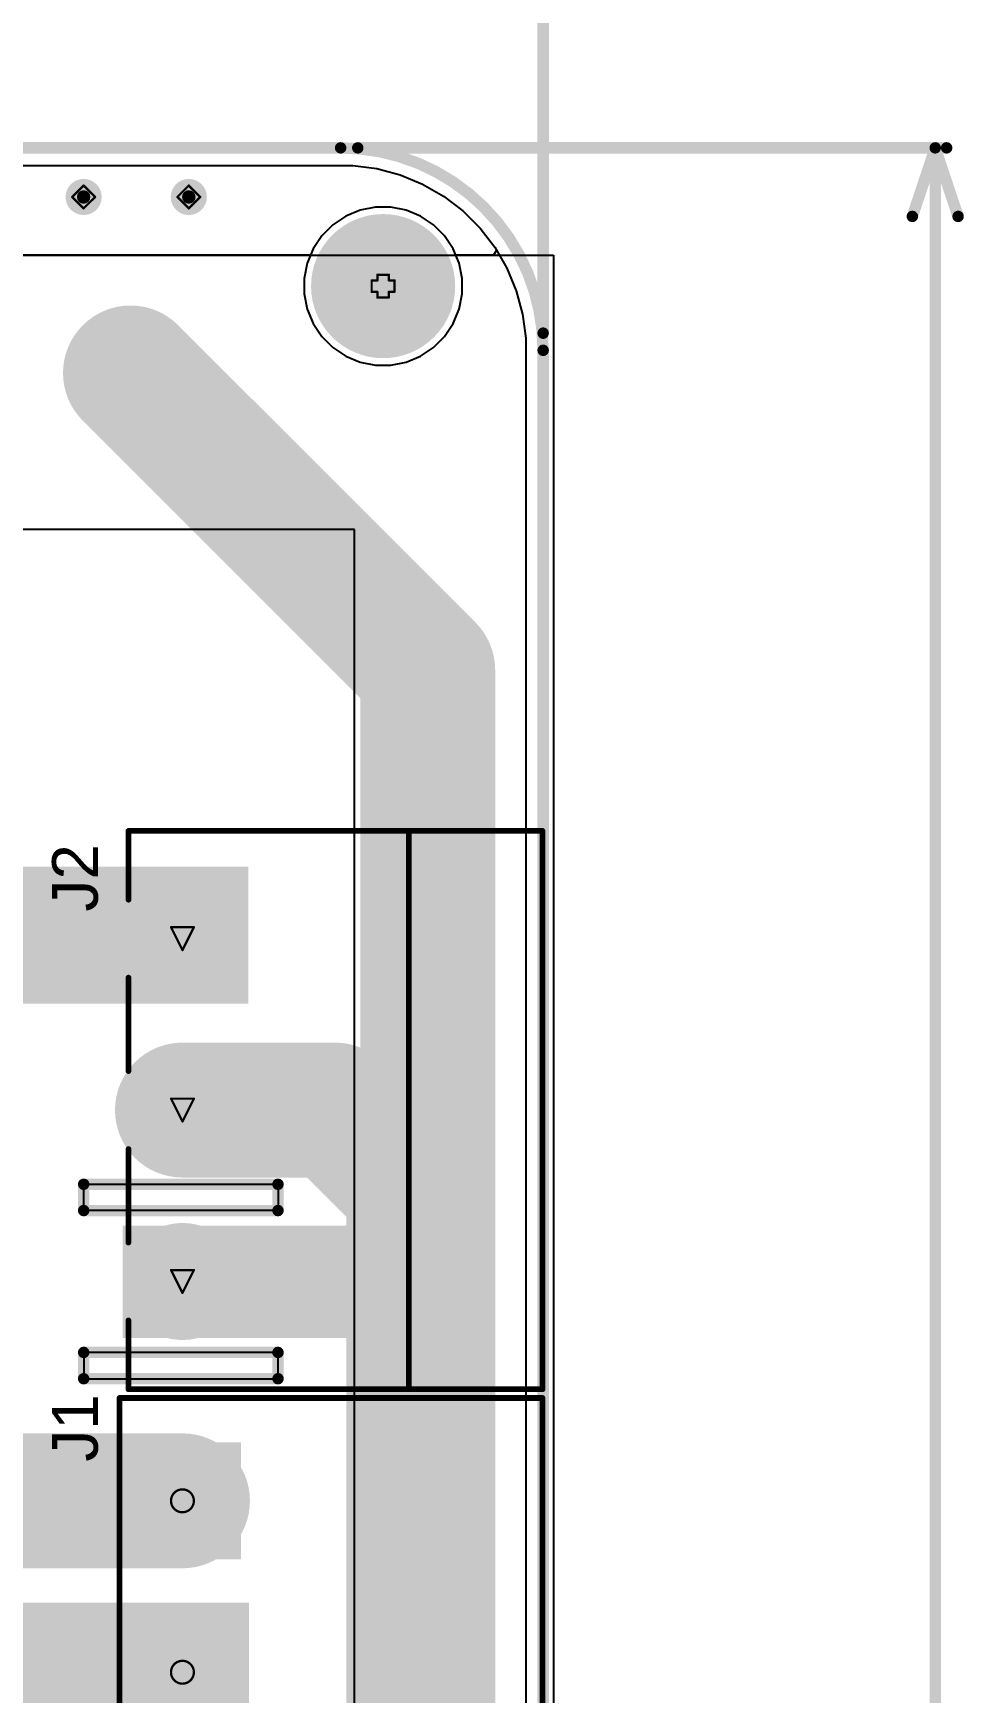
# Model space of a CAD drawing. Header units: inches. Extents: x -4 to 338, y -3 to 155.
# Drawn here: x 58.9 to 79.58, y 64.24 to 101.13 of the extents above; entities that cross this region are included whole.
import ezdxf

# ---------------------------------------------------------------- set-up
doc = ezdxf.new("R2010")
doc.units = ezdxf.units.IN
for name, color, linetype in [('Board Outline', 216, 'Continuous'), ('Bottom Layer', 5, 'Continuous'), ('Bottom Solder', 6, 'Continuous'), ('Dimensions', 6, 'Continuous'), ('Drill Drawing', 1, 'Continuous'), ('Multi-Layer', 9, 'Continuous'), ('Pad Holes', 156, 'Continuous'), ('Top Layer', 1, 'Continuous'), ('Top Overlay', 2, 'Continuous'), ('Top Solder', 216, 'Continuous'), ('Via Holes', 16, 'Continuous')]:
    doc.layers.add(name, color=color, linetype=linetype)
doc.styles.add('Arial', font='', dxfattribs={"height": 0.2})
doc.styles.get('Arial').set_extended_font_data('Arial')

# ---------------------------------------------------------------- blocks, each defined once
blk = doc.blocks.new('DB2ERC_3_81_3P_GN_24')
at = {"layer": 'Bottom Layer'}
h = blk.add_hatch(color=5, dxfattribs=at)
edge = h.paths.add_edge_path()
edge.add_arc((-3.81, 0), 1.2499975, 0, 360)
h = blk.add_hatch(color=5, dxfattribs=at)
edge = h.paths.add_edge_path()
edge.add_arc((0, 0), 1.2499975, 0, 360)
h = blk.add_hatch(color=5, dxfattribs=at)
edge = h.paths.add_edge_path()
edge.add_arc((3.81, 0), 1.2499975, 0, 360)
at = {"layer": 'Bottom Solder'}
h = blk.add_hatch(color=6, dxfattribs=at)
edge = h.paths.add_edge_path()
edge.add_arc((-3.81, 0), 1.3007975, 0, 360)
h = blk.add_hatch(color=6, dxfattribs=at)
edge = h.paths.add_edge_path()
edge.add_arc((0, 0), 1.3007975, 0, 360)
h = blk.add_hatch(color=6, dxfattribs=at)
edge = h.paths.add_edge_path()
edge.add_arc((3.81, 0), 1.3007975, 0, 360)
at = {"layer": 'Multi-Layer'}
h = blk.add_hatch(color=9, dxfattribs=at)
edge = h.paths.add_edge_path()
edge.add_arc((-3.81, 0), 1.2499975, 0, 360)
h = blk.add_hatch(color=9, dxfattribs=at)
edge = h.paths.add_edge_path()
edge.add_arc((0, 0), 1.2499975, 0, 360)
h = blk.add_hatch(color=9, dxfattribs=at)
edge = h.paths.add_edge_path()
edge.add_arc((3.81, 0), 1.2499975, 0, 360)
at = {"layer": 'Pad Holes'}
h = blk.add_hatch(color=7, dxfattribs=at)
edge = h.paths.add_edge_path()
edge.add_arc((-3.81, 0), 0.7500111999999999, 0, 360)
h = blk.add_hatch(color=7, dxfattribs=at)
edge = h.paths.add_edge_path()
edge.add_arc((0, 0), 0.7500111999999999, 0, 360)
h = blk.add_hatch(color=7, dxfattribs=at)
edge = h.paths.add_edge_path()
edge.add_arc((3.81, 0), 0.7500111999999999, 0, 360)
at = {"layer": 'Top Layer'}
h = blk.add_hatch(color=1, dxfattribs=at)
edge = h.paths.add_edge_path()
edge.add_arc((-3.81, 0), 1.2499975, 0, 360)
h = blk.add_hatch(color=1, dxfattribs=at)
edge = h.paths.add_edge_path()
edge.add_arc((0, 0), 1.2499975, 0, 360)
h = blk.add_hatch(color=1, dxfattribs=at)
edge = h.paths.add_edge_path()
edge.add_arc((3.81, 0), 1.2499975, 0, 360)
at = {"layer": 'Top Solder'}
h = blk.add_hatch(color=216, dxfattribs=at)
edge = h.paths.add_edge_path()
edge.add_arc((-3.81, 0), 1.3007975, 0, 360)
h = blk.add_hatch(color=216, dxfattribs=at)
edge = h.paths.add_edge_path()
edge.add_arc((0, 0), 1.3007975, 0, 360)
h = blk.add_hatch(color=216, dxfattribs=at)
edge = h.paths.add_edge_path()
edge.add_arc((3.81, 0), 1.3007975, 0, 360)
at = {"layer": 'Top Overlay'}
for points in [[(-6.2050168, 1.1999976, 0.127, 0.127, 0), (-4.676393999999999, 1.1999976, 0.127, 0.127, 0)], [(-6.2050168, 1.1999976, 0.127, 0.127, 0), (-6.2050168, -8.0000094, 0.127, 0.127, 0)], [(-2.943606, 1.1999976, 0.127, 0.127, 0), (-0.866394, 1.1999976, 0.127, 0.127, 0)], [(0.866394, 1.1999976, 0.127, 0.127, 0), (2.943606, 1.1999976, 0.127, 0.127, 0)], [(4.6763686, 1.1999976, 0.127, 0.127, 0), (6.2049914, 1.1999976, 0.127, 0.127, 0)], [(6.2050168, 1.1999976, 0.127, 0.127, 0), (6.2049914, -8.0000094, 0.127, 0.127, 0)], [(-6.2050168, -5.0318162, 0.127, 0.127, 0), (6.2049914, -5.0318162, 0.127, 0.127, 0)], [(-6.2050168, -8.0000094, 0.127, 0.127, 0), (6.2049914, -8.0000094, 0.127, 0.127, 0)]]:
    blk.add_lwpolyline(points, format="xyseb", dxfattribs=at)
for points in [[(-6.2367668, 1.1999976, 0.0635, 0.0635, 1), (-6.173266799999999, 1.1999976, 0.0635, 0.0635, 1)], [(-6.2367668, 1.1999976, 0.0635, 0.0635, 1), (-6.173266799999999, 1.1999976, 0.0635, 0.0635, 1)], [(-4.708144, 1.1999976, 0.0635, 0.0635, 1), (-4.644644, 1.1999976, 0.0635, 0.0635, 1)], [(-2.975356, 1.1999976, 0.0635, 0.0635, 1), (-2.911856, 1.1999976, 0.0635, 0.0635, 1)], [(-0.898144, 1.1999976, 0.0635, 0.0635, 1), (-0.8346439999999999, 1.1999976, 0.0635, 0.0635, 1)], [(0.8346439999999999, 1.1999976, 0.0635, 0.0635, 1), (0.898144, 1.1999976, 0.0635, 0.0635, 1)], [(2.911856, 1.1999976, 0.0635, 0.0635, 1), (2.975356, 1.1999976, 0.0635, 0.0635, 1)], [(4.644618599999999, 1.1999976, 0.0635, 0.0635, 1), (4.7081186, 1.1999976, 0.0635, 0.0635, 1)], [(6.1732414, 1.1999976, 0.0635, 0.0635, 1), (6.2367414, 1.1999976, 0.0635, 0.0635, 1)], [(6.173266799999999, 1.1999976, 0.0635, 0.0635, 1), (6.2367668, 1.1999976, 0.0635, 0.0635, 1)], [(-6.2367668, -5.0318162, 0.0635, 0.0635, 1), (-6.173266799999999, -5.0318162, 0.0635, 0.0635, 1)], [(6.1732414, -5.0318162, 0.0635, 0.0635, 1), (6.2367414, -5.0318162, 0.0635, 0.0635, 1)], [(-6.2367668, -8.0000094, 0.0635, 0.0635, 1), (-6.173266799999999, -8.0000094, 0.0635, 0.0635, 1)], [(-6.2367668, -8.0000094, 0.0635, 0.0635, 1), (-6.173266799999999, -8.0000094, 0.0635, 0.0635, 1)], [(6.1732414, -8.0000094, 0.0635, 0.0635, 1), (6.2367414, -8.0000094, 0.0635, 0.0635, 1)], [(6.1732414, -8.0000094, 0.0635, 0.0635, 1), (6.2367414, -8.0000094, 0.0635, 0.0635, 1)]]:
    blk.add_lwpolyline(points, format="xyseb", close=True, dxfattribs=at)
blk = doc.blocks.new('DB2ERC_3_81_12P_GN_25')
at = {"layer": 'Bottom Layer'}
h = blk.add_hatch(color=5, dxfattribs=at)
edge = h.paths.add_edge_path()
edge.add_arc((17.145, 0), 1.2499975, 0, 360)
blk.add_hatch(color=5, dxfattribs=at).paths.add_polyline_path([(22.2049975, -1.2499975), (19.7050025, -1.2499975), (19.7050025, 1.2499975), (22.2049975, 1.2499975)])
at = {"layer": 'Bottom Solder'}
h = blk.add_hatch(color=6, dxfattribs=at)
edge = h.paths.add_edge_path()
edge.add_arc((17.145, 0), 1.3007975, 0, 360)
blk.add_hatch(color=6, dxfattribs=at).paths.add_polyline_path([(22.2557975, -1.3007975), (19.6542025, -1.3007975), (19.6542025, 1.3007975), (22.2557975, 1.3007975)])
at = {"layer": 'Multi-Layer'}
h = blk.add_hatch(color=9, dxfattribs=at)
edge = h.paths.add_edge_path()
edge.add_arc((17.145, 0), 1.2499975, 0, 360)
blk.add_hatch(color=9, dxfattribs=at).paths.add_polyline_path([(22.2049975, -1.2499975), (19.7050025, -1.2499975), (19.7050025, 1.2499975), (22.2049975, 1.2499975)])
at = {"layer": 'Pad Holes'}
h = blk.add_hatch(color=7, dxfattribs=at)
edge = h.paths.add_edge_path()
edge.add_arc((17.145, 0), 0.7999984, 0, 360)
h = blk.add_hatch(color=7, dxfattribs=at)
edge = h.paths.add_edge_path()
edge.add_arc((20.955, 0), 0.7999984, 0, 360)
at = {"layer": 'Top Layer'}
h = blk.add_hatch(color=1, dxfattribs=at)
edge = h.paths.add_edge_path()
edge.add_arc((17.145, 0), 1.2499975, 0, 360)
blk.add_hatch(color=1, dxfattribs=at).paths.add_polyline_path([(22.2049975, -1.2499975), (19.7050025, -1.2499975), (19.7050025, 1.2499975), (22.2049975, 1.2499975)])
at = {"layer": 'Top Solder'}
h = blk.add_hatch(color=216, dxfattribs=at)
edge = h.paths.add_edge_path()
edge.add_arc((17.145, 0), 1.3007975, 0, 360)
blk.add_hatch(color=216, dxfattribs=at).paths.add_polyline_path([(22.2557975, -1.3007975), (19.6542025, -1.3007975), (19.6542025, 1.3007975), (22.2557975, 1.3007975)])
at = {"layer": 'Top Overlay'}
for points in [[(-23.241, 1.397, 0.127, 0.127, 0), (23.241, 1.397, 0.127, 0.127, 0)], [(23.241, 1.397, 0.127, 0.127, 0), (23.241, -8.001, 0.127, 0.127, 0)], [(-23.241, -8.001, 0.127, 0.127, 0), (23.241, -8.001, 0.127, 0.127, 0)]]:
    blk.add_lwpolyline(points, format="xyseb", dxfattribs=at)
for points in [[(23.20925, 1.397, 0.0635, 0.0635, 1), (23.27275, 1.397, 0.0635, 0.0635, 1)], [(23.20925, 1.397, 0.0635, 0.0635, 1), (23.27275, 1.397, 0.0635, 0.0635, 1)], [(23.20925, -8.001, 0.0635, 0.0635, 1), (23.27275, -8.001, 0.0635, 0.0635, 1)], [(23.20925, -8.001, 0.0635, 0.0635, 1), (23.27275, -8.001, 0.0635, 0.0635, 1)]]:
    blk.add_lwpolyline(points, format="xyseb", close=True, dxfattribs=at)

msp = doc.modelspace()

# ---------------------------------------------------------------- hatches: boundary and pattern name
at = {"layer": 'Bottom Layer'}
h = msp.add_hatch(color=5, dxfattribs=at)
edge = h.paths.add_edge_path()
edge.add_arc((60.0202, 97.48519999999999), 0.2999994, 0, 360)
h = msp.add_hatch(color=5, dxfattribs=at)
edge = h.paths.add_edge_path()
edge.add_arc((62.357, 97.48519999999999), 0.2999994, 0, 360)
h = msp.add_hatch(color=5, dxfattribs=at)
edge = h.paths.add_edge_path()
edge.add_arc((66.675, 95.50399999999999), 1.499997, 0, 360)
msp.add_hatch(color=5, dxfattribs=at).paths.add_polyline_path([(60.89071134, 72.12523548), (69.16419746, 72.12523548), (69.16419746, 74.62152716), (60.89071134, 74.62152716)])
at = {"layer": 'Bottom Solder'}
h = msp.add_hatch(color=6, dxfattribs=at)
edge = h.paths.add_edge_path()
edge.add_arc((60.0202, 97.48519999999999), 0.4015993999999999, 0, 360)
h = msp.add_hatch(color=6, dxfattribs=at)
edge = h.paths.add_edge_path()
edge.add_arc((62.357, 97.48519999999999), 0.4015993999999999, 0, 360)
h = msp.add_hatch(color=6, dxfattribs=at)
edge = h.paths.add_edge_path()
edge.add_arc((66.675, 95.50399999999999), 1.601597, 0, 360)
at = {"layer": 'Multi-Layer'}
h = msp.add_hatch(color=9, dxfattribs=at)
edge = h.paths.add_edge_path()
edge.add_arc((66.675, 95.50399999999999), 1.499997, 0, 360)
at = {"layer": 'Pad Holes'}
h = msp.add_hatch(color=7, dxfattribs=at)
edge = h.paths.add_edge_path()
edge.add_arc((66.675, 95.50399999999999), 1.499997, 0, 360)
at = {"layer": 'Top Layer'}
h = msp.add_hatch(color=1, dxfattribs=at)
edge = h.paths.add_edge_path()
edge.add_arc((60.0202, 97.48519999999999), 0.2999994, 0, 360)
h = msp.add_hatch(color=1, dxfattribs=at)
edge = h.paths.add_edge_path()
edge.add_arc((62.357, 97.48519999999999), 0.2999994, 0, 360)
h = msp.add_hatch(color=1, dxfattribs=at)
edge = h.paths.add_edge_path()
edge.add_arc((66.675, 95.50399999999999), 1.499997, 0, 360)
for points in [[(63.67780507999999, 82.60079999999999), (49.96180508, 82.60079999999999), (49.96180508, 79.5528), (63.67780507999999, 79.5528)], [(43.83113662, 63.19340675999999), (63.69228561999999, 63.19340675999999), (63.69228561999999, 66.24140676), (43.83113662, 66.24140676)]]:
    msp.add_hatch(color=1, dxfattribs=at).paths.add_polyline_path(points)
at = {"layer": 'Top Solder'}
h = msp.add_hatch(color=216, dxfattribs=at)
edge = h.paths.add_edge_path()
edge.add_arc((60.0202, 97.48519999999999), 0.4015993999999999, 0, 360)
h = msp.add_hatch(color=216, dxfattribs=at)
edge = h.paths.add_edge_path()
edge.add_arc((62.357, 97.48519999999999), 0.4015993999999999, 0, 360)
h = msp.add_hatch(color=216, dxfattribs=at)
edge = h.paths.add_edge_path()
edge.add_arc((66.675, 95.50399999999999), 1.601597, 0, 360)
at = {"layer": 'Via Holes'}
h = msp.add_hatch(color=7, dxfattribs=at)
edge = h.paths.add_edge_path()
edge.add_arc((60.0202, 97.48519999999999), 0.1499997, 0, 360)
h = msp.add_hatch(color=7, dxfattribs=at)
edge = h.paths.add_edge_path()
edge.add_arc((62.357, 97.48519999999999), 0.1499997, 0, 360)

# ---------------------------------------------------------------- linework, layer by layer
at = {"layer": 'Board Outline'}
for points in [[(0.91915996, 98.57684119999999, 0.254, 0.254, 0), (65.73099376, 98.57684119999999, 0.254, 0.254, 0)], [(65.73099376, 98.57684119999999, 0.254, 0.254, -0.4142135623730951), (70.23099492, 94.07739884, 0.254, 0.254, 0)], [(70.23100762, 94.07739884, 0.254, 0.254, 0), (70.23101270000001, 1.32499354, 0.254, 0.254, 0)], [(60.0211906, 75.54135768, 0.254, 0.254, 0), (64.3391906, 75.54135768, 0.254, 0.254, 0)], [(60.0211906, 74.95715768, 0.254, 0.254, 0), (60.0211906, 75.54135768, 0.254, 0.254, 0)], [(64.3391906, 74.95715768, 0.254, 0.254, 0), (64.3391906, 75.54135768, 0.254, 0.254, 0)], [(60.0211906, 74.95715768, 0.254, 0.254, 0), (64.3391906, 74.95715768, 0.254, 0.254, 0)], [(60.0211906, 71.80397119999999, 0.254, 0.254, 0), (64.3391906, 71.80397119999999, 0.254, 0.254, 0)], [(60.0211906, 71.2197712, 0.254, 0.254, 0), (60.0211906, 71.80397119999999, 0.254, 0.254, 0)], [(64.3391906, 71.2197712, 0.254, 0.254, 0), (64.3391906, 71.80397119999999, 0.254, 0.254, 0)], [(60.0211906, 71.2197712, 0.254, 0.254, 0), (64.3391906, 71.2197712, 0.254, 0.254, 0)]]:
    msp.add_lwpolyline(points, format="xyseb", dxfattribs=at)
for points in [[(65.66749375999999, 98.57684119999999, 0.127, 0.127, 1), (65.79449376, 98.57684119999999, 0.127, 0.127, 1)], [(65.66749375999999, 98.57684119999999, 0.127, 0.127, 1), (65.79449376, 98.57684119999999, 0.127, 0.127, 1)], [(70.16749492, 94.07739884, 0.127, 0.127, 1), (70.29449491999999, 94.07739884, 0.127, 0.127, 1)], [(70.16750762, 94.07739884, 0.127, 0.127, 1), (70.29450761999999, 94.07739884, 0.127, 0.127, 1)], [(59.9576906, 75.54135768, 0.127, 0.127, 1), (60.08469059999999, 75.54135768, 0.127, 0.127, 1)], [(59.9576906, 75.54135768, 0.127, 0.127, 1), (60.08469059999999, 75.54135768, 0.127, 0.127, 1)], [(64.2756906, 75.54135768, 0.127, 0.127, 1), (64.4026906, 75.54135768, 0.127, 0.127, 1)], [(64.2756906, 75.54135768, 0.127, 0.127, 1), (64.4026906, 75.54135768, 0.127, 0.127, 1)], [(59.9576906, 74.95715768, 0.127, 0.127, 1), (60.08469059999999, 74.95715768, 0.127, 0.127, 1)], [(59.9576906, 74.95715768, 0.127, 0.127, 1), (60.08469059999999, 74.95715768, 0.127, 0.127, 1)], [(64.2756906, 74.95715768, 0.127, 0.127, 1), (64.4026906, 74.95715768, 0.127, 0.127, 1)], [(64.2756906, 74.95715768, 0.127, 0.127, 1), (64.4026906, 74.95715768, 0.127, 0.127, 1)], [(59.9576906, 71.80397119999999, 0.127, 0.127, 1), (60.08469059999999, 71.80397119999999, 0.127, 0.127, 1)], [(59.9576906, 71.80397119999999, 0.127, 0.127, 1), (60.08469059999999, 71.80397119999999, 0.127, 0.127, 1)], [(64.2756906, 71.80397119999999, 0.127, 0.127, 1), (64.4026906, 71.80397119999999, 0.127, 0.127, 1)], [(64.2756906, 71.80397119999999, 0.127, 0.127, 1), (64.4026906, 71.80397119999999, 0.127, 0.127, 1)], [(59.9576906, 71.2197712, 0.127, 0.127, 1), (60.08469059999999, 71.2197712, 0.127, 0.127, 1)], [(59.9576906, 71.2197712, 0.127, 0.127, 1), (60.08469059999999, 71.2197712, 0.127, 0.127, 1)], [(64.2756906, 71.2197712, 0.127, 0.127, 1), (64.4026906, 71.2197712, 0.127, 0.127, 1)], [(64.2756906, 71.2197712, 0.127, 0.127, 1), (64.4026906, 71.2197712, 0.127, 0.127, 1)]]:
    msp.add_lwpolyline(points, format="xyseb", close=True, dxfattribs=at)
at = {"layer": 'Bottom Layer'}
for p, q in [((0.91915996, 98.18838883999999), (65.73099121999999, 98.18838376)), ((65.73099121999999, 98.18838376), (65.73100391999999, 98.18838629999999)), ((65.73100391999999, 98.18838629999999), (65.73101915999999, 98.18838376)), ((65.73101915999999, 98.18838376), (66.00048014, 98.18840153999999)), ((66.00048014, 98.18840153999999), (66.53481993999999, 98.11808925999999)), ((66.53481993999999, 98.11808925999999), (67.05538277999999, 97.97863817999999)), ((67.05538277999999, 97.97863817999999), (67.55330151999999, 97.77243082)), ((67.55330151999999, 97.77243082), (68.02004176, 97.50300031999998)), ((68.02004176, 97.50300031999998), (68.44764568000001, 97.17493137999999)), ((65.84417108, 97.05837077999999), (65.55689199999999, 96.8664179)), ((66.16337796, 97.19059048), (65.84417108, 97.05837077999999)), ((66.50224698, 97.25799699999999), (66.16337796, 97.19059048)), ((66.84775301999998, 97.25799699999999), (66.50224698, 97.25799699999999)), ((67.18662203999999, 97.19059048), (66.84775301999998, 97.25799699999999)), ((67.50582892, 97.05837077999999), (67.18662203999999, 97.19059048)), ((67.793108, 96.8664179), (67.50582892, 97.05837077999999)), ((68.44764568000001, 97.17493137999999), (68.82875489999999, 96.79386788)), ((65.55689199999999, 96.8664179), (65.3125821, 96.622108)), ((68.0374179, 96.622108), (67.793108, 96.8664179)), ((68.82875489999999, 96.79386788), (69.15685939999999, 96.36632746)), ((65.12062922, 96.33482891999999), (64.98840951999999, 96.01562204)), ((65.3125821, 96.622108), (65.12062922, 96.33482891999999)), ((68.22937078, 96.33482891999999), (68.0374179, 96.622108)), ((68.36159048, 96.01562204), (68.22937078, 96.33482891999999)), ((69.15685939999999, 96.36632746), (69.42635847999999, 95.89960754)), ((64.98840951999999, 96.01562204), (64.921003, 95.67675301999999)), ((68.428997, 95.67675301999999), (68.36159048, 96.01562204)), ((64.921003, 95.67675301999999), (64.921003, 95.33124697999999)), ((68.428997, 95.33124697999999), (68.428997, 95.67675301999999)), ((69.42635847999999, 95.89960754), (69.63262426, 95.4017269)), ((64.921003, 95.33124697999999), (64.98840951999999, 94.99237796)), ((68.36159048, 94.99237796), (68.428997, 95.33124697999999)), ((69.63262426, 95.4017269), (69.77214645999999, 94.8811539)), ((64.98840951999999, 94.99237796), (65.12062922, 94.67317108)), ((68.22937078, 94.67317108), (68.36159048, 94.99237796)), ((69.77214645999999, 94.8811539), (69.84252224, 94.3468268)), ((65.12062922, 94.67317108), (65.3125821, 94.385892)), ((68.0374179, 94.385892), (68.22937078, 94.67317108)), ((65.3125821, 94.385892), (65.55689199999999, 94.1415821)), ((65.55689199999999, 94.1415821), (65.84417108, 93.94962921999999)), ((67.50582892, 93.94962921999999), (67.793108, 94.1415821)), ((67.793108, 94.1415821), (68.0374179, 94.385892)), ((69.84252224, 94.3468268), (69.84254256, 94.07736836)), ((69.84254256, 94.07736836), (69.84255526, 1.32501386)), ((65.84417108, 93.94962921999999), (66.16337796, 93.81740952)), ((66.16337796, 93.81740952), (66.50224698, 93.75000299999999)), ((66.50224698, 93.75000299999999), (66.84775301999998, 93.75000299999999)), ((66.84775301999998, 93.75000299999999), (67.18662203999999, 93.81740952)), ((67.18662203999999, 93.81740952), (67.50582892, 93.94962921999999)), ((66.03689612, 90.0938), (41.80839999999999, 90.0938)), ((66.03689612, 90.0938), (52.9082, 90.0938)), ((66.03689612, 6.6548), (66.03689612, 90.0938)), ((66.03689612, 6.6548), (66.03689612, 90.0938))]:
    msp.add_line(p, q, dxfattribs=at)
for points in [[(61.06159999999999, 93.5736, 2.99999908, 2.99999908, 0), (67.6656, 86.9696, 2.99999908, 2.99999908, 0)], [(67.6656, 73.38056443999999, 2.99999908, 2.99999908, 0), (67.6656, 86.9696, 2.99999908, 2.99999908, 0)], [(67.66559745999999, 73.38056443999999, 2.99999908, 2.99999908, 0), (67.6656, 73.3805619, 2.99999908, 2.99999908, 0)], [(67.6656, 43.75474611999999, 2.99999908, 2.99999908, 0), (67.6656, 73.38056443999999, 2.99999908, 2.99999908, 0)], [(53.74460676, 68.50559324, 2.99999908, 2.99999908, 0), (62.21551437999999, 68.50559324, 2.99999908, 2.99999908, 0)]]:
    msp.add_lwpolyline(points, format="xyseb", dxfattribs=at)
for points in [[(60.31160149999999, 93.5736, 1.49999954, 1.49999954, 1), (61.8115985, 93.5736, 1.49999954, 1.49999954, 1)], [(66.91560150000001, 86.9696, 1.49999954, 1.49999954, 1), (68.4155985, 86.9696, 1.49999954, 1.49999954, 1)], [(66.91560150000001, 86.9696, 1.49999954, 1.49999954, 1), (68.4155985, 86.9696, 1.49999954, 1.49999954, 1)], [(66.91559896, 73.38056443999999, 1.49999954, 1.49999954, 1), (68.41559595999999, 73.38056443999999, 1.49999954, 1.49999954, 1)], [(66.91560150000001, 73.38056443999999, 1.49999954, 1.49999954, 1), (68.4155985, 73.38056443999999, 1.49999954, 1.49999954, 1)], [(66.91560150000001, 73.38056443999999, 1.49999954, 1.49999954, 1), (68.4155985, 73.38056443999999, 1.49999954, 1.49999954, 1)], [(66.91560150000001, 73.3805619, 1.49999954, 1.49999954, 1), (68.4155985, 73.3805619, 1.49999954, 1.49999954, 1)], [(61.46551588, 68.50559324, 1.49999954, 1.49999954, 1), (62.96551288, 68.50559324, 1.49999954, 1.49999954, 1)]]:
    msp.add_lwpolyline(points, format="xyseb", close=True, dxfattribs=at)
at = {"layer": 'Dimensions'}
for points in [[(70.23100762, 94.45839884, 0.254, 0.254, 0), (70.23100762, 107.696, 0.254, 0.254, 0)], [(66.11199375999999, 98.57684119999999, 0.254, 0.254, 0), (79.1972, 98.57684119999999, 0.254, 0.254, 0)], [(78.4352, 97.0528412, 0.254, 0.254, 0), (78.9432, 98.57684119999999, 0.254, 0.254, 0)], [(78.9432, 98.57684119999999, 0.254, 0.254, 0), (79.4512, 97.0528412, 0.254, 0.254, 0)], [(78.9432, 53.1604347, 0.254, 0.254, 0), (78.9432, 98.57684119999999, 0.254, 0.254, 0)]]:
    msp.add_lwpolyline(points, format="xyseb", dxfattribs=at)
for points in [[(66.04849376, 98.57684119999999, 0.127, 0.127, 1), (66.17549376, 98.57684119999999, 0.127, 0.127, 1)], [(78.8797, 98.57684119999999, 0.127, 0.127, 1), (79.0067, 98.57684119999999, 0.127, 0.127, 1)], [(78.8797, 98.57684119999999, 0.127, 0.127, 1), (79.0067, 98.57684119999999, 0.127, 0.127, 1)], [(78.8797, 98.57684119999999, 0.127, 0.127, 1), (79.0067, 98.57684119999999, 0.127, 0.127, 1)], [(79.13369999999999, 98.57684119999999, 0.127, 0.127, 1), (79.26069999999999, 98.57684119999999, 0.127, 0.127, 1)], [(78.3717, 97.0528412, 0.127, 0.127, 1), (78.4987, 97.0528412, 0.127, 0.127, 1)], [(79.3877, 97.0528412, 0.127, 0.127, 1), (79.51469999999999, 97.0528412, 0.127, 0.127, 1)], [(70.16750762, 94.45839884, 0.127, 0.127, 1), (70.29450761999999, 94.45839884, 0.127, 0.127, 1)]]:
    msp.add_lwpolyline(points, format="xyseb", close=True, dxfattribs=at)
at = {"layer": 'Drill Drawing'}
for points in [[(59.7662, 97.48519999999999, 0.0508, 0.0508, 0), (60.0202, 97.7392, 0.0508, 0.0508, 0)], [(60.0202, 97.7392, 0.0508, 0.0508, 0), (60.2742, 97.48519999999999, 0.0508, 0.0508, 0)], [(62.10299999999999, 97.48519999999999, 0.0508, 0.0508, 0), (62.357, 97.7392, 0.0508, 0.0508, 0)], [(62.357, 97.7392, 0.0508, 0.0508, 0), (62.61099999999999, 97.48519999999999, 0.0508, 0.0508, 0)], [(59.7662, 97.48519999999999, 0.0508, 0.0508, 0), (60.0202, 97.23119999999999, 0.0508, 0.0508, 0)], [(60.0202, 97.23119999999999, 0.0508, 0.0508, 0), (60.2742, 97.48519999999999, 0.0508, 0.0508, 0)], [(62.10299999999999, 97.48519999999999, 0.0508, 0.0508, 0), (62.357, 97.23119999999999, 0.0508, 0.0508, 0)], [(62.357, 97.23119999999999, 0.0508, 0.0508, 0), (62.61099999999999, 97.48519999999999, 0.0508, 0.0508, 0)], [(66.421, 95.377, 0.0508, 0.0508, 0), (66.421, 95.631, 0.0508, 0.0508, 0)], [(66.421, 95.631, 0.0508, 0.0508, 0), (66.548, 95.631, 0.0508, 0.0508, 0)], [(66.548, 95.631, 0.0508, 0.0508, 0), (66.548, 95.758, 0.0508, 0.0508, 0)], [(66.548, 95.758, 0.0508, 0.0508, 0), (66.80199999999999, 95.758, 0.0508, 0.0508, 0)], [(66.80199999999999, 95.631, 0.0508, 0.0508, 0), (66.80199999999999, 95.758, 0.0508, 0.0508, 0)], [(66.80199999999999, 95.631, 0.0508, 0.0508, 0), (66.92899999999999, 95.631, 0.0508, 0.0508, 0)], [(66.92899999999999, 95.377, 0.0508, 0.0508, 0), (66.92899999999999, 95.631, 0.0508, 0.0508, 0)], [(66.421, 95.377, 0.0508, 0.0508, 0), (66.548, 95.377, 0.0508, 0.0508, 0)], [(66.548, 95.25, 0.0508, 0.0508, 0), (66.548, 95.377, 0.0508, 0.0508, 0)], [(66.548, 95.25, 0.0508, 0.0508, 0), (66.80199999999999, 95.25, 0.0508, 0.0508, 0)], [(66.80199999999999, 95.377, 0.0508, 0.0508, 0), (66.92899999999999, 95.377, 0.0508, 0.0508, 0)], [(66.80199999999999, 95.25, 0.0508, 0.0508, 0), (66.80199999999999, 95.377, 0.0508, 0.0508, 0)], [(61.96250497999999, 81.25456444, 0.0508, 0.0508, 0), (62.47050497999999, 81.25456444, 0.0508, 0.0508, 0)], [(61.96250497999999, 81.25456444, 0.0508, 0.0508, 0), (62.21650498, 80.74656443999999, 0.0508, 0.0508, 0)], [(62.21650498, 80.74656443999999, 0.0508, 0.0508, 0), (62.47050497999999, 81.25456444, 0.0508, 0.0508, 0)], [(61.96250497999999, 77.44456444, 0.0508, 0.0508, 0), (62.47050497999999, 77.44456444, 0.0508, 0.0508, 0)], [(61.96250497999999, 77.44456444, 0.0508, 0.0508, 0), (62.21650498, 76.93656444, 0.0508, 0.0508, 0)], [(62.21650498, 76.93656444, 0.0508, 0.0508, 0), (62.47050497999999, 77.44456444, 0.0508, 0.0508, 0)], [(61.96250497999999, 73.63456443999999, 0.0508, 0.0508, 0), (62.47050497999999, 73.63456443999999, 0.0508, 0.0508, 0)], [(61.96250497999999, 73.63456443999999, 0.0508, 0.0508, 0), (62.21650498, 73.12656444, 0.0508, 0.0508, 0)], [(62.21650498, 73.12656444, 0.0508, 0.0508, 0), (62.47050497999999, 73.63456443999999, 0.0508, 0.0508, 0)]]:
    msp.add_lwpolyline(points, format="xyseb", dxfattribs=at)
for points in [[(60.00749999999999, 97.7392, 0.0254, 0.0254, 1), (60.0329, 97.7392, 0.0254, 0.0254, 1)], [(60.00749999999999, 97.7392, 0.0254, 0.0254, 1), (60.0329, 97.7392, 0.0254, 0.0254, 1)], [(62.3443, 97.7392, 0.0254, 0.0254, 1), (62.36969999999999, 97.7392, 0.0254, 0.0254, 1)], [(62.3443, 97.7392, 0.0254, 0.0254, 1), (62.36969999999999, 97.7392, 0.0254, 0.0254, 1)], [(59.7535, 97.48519999999999, 0.0254, 0.0254, 1), (59.77889999999999, 97.48519999999999, 0.0254, 0.0254, 1)], [(59.7535, 97.48519999999999, 0.0254, 0.0254, 1), (59.77889999999999, 97.48519999999999, 0.0254, 0.0254, 1)], [(60.2615, 97.48519999999999, 0.0254, 0.0254, 1), (60.2869, 97.48519999999999, 0.0254, 0.0254, 1)], [(60.2615, 97.48519999999999, 0.0254, 0.0254, 1), (60.2869, 97.48519999999999, 0.0254, 0.0254, 1)], [(62.0903, 97.48519999999999, 0.0254, 0.0254, 1), (62.1157, 97.48519999999999, 0.0254, 0.0254, 1)], [(62.0903, 97.48519999999999, 0.0254, 0.0254, 1), (62.1157, 97.48519999999999, 0.0254, 0.0254, 1)], [(62.5983, 97.48519999999999, 0.0254, 0.0254, 1), (62.6237, 97.48519999999999, 0.0254, 0.0254, 1)], [(62.5983, 97.48519999999999, 0.0254, 0.0254, 1), (62.6237, 97.48519999999999, 0.0254, 0.0254, 1)], [(60.00749999999999, 97.23119999999999, 0.0254, 0.0254, 1), (60.0329, 97.23119999999999, 0.0254, 0.0254, 1)], [(60.00749999999999, 97.23119999999999, 0.0254, 0.0254, 1), (60.0329, 97.23119999999999, 0.0254, 0.0254, 1)], [(62.3443, 97.23119999999999, 0.0254, 0.0254, 1), (62.36969999999999, 97.23119999999999, 0.0254, 0.0254, 1)], [(62.3443, 97.23119999999999, 0.0254, 0.0254, 1), (62.36969999999999, 97.23119999999999, 0.0254, 0.0254, 1)], [(66.4083, 95.631, 0.0254, 0.0254, 1), (66.4337, 95.631, 0.0254, 0.0254, 1)], [(66.4083, 95.631, 0.0254, 0.0254, 1), (66.4337, 95.631, 0.0254, 0.0254, 1)], [(66.53529999999999, 95.758, 0.0254, 0.0254, 1), (66.5607, 95.758, 0.0254, 0.0254, 1)], [(66.53529999999999, 95.758, 0.0254, 0.0254, 1), (66.5607, 95.758, 0.0254, 0.0254, 1)], [(66.53529999999999, 95.631, 0.0254, 0.0254, 1), (66.5607, 95.631, 0.0254, 0.0254, 1)], [(66.53529999999999, 95.631, 0.0254, 0.0254, 1), (66.5607, 95.631, 0.0254, 0.0254, 1)], [(66.7893, 95.758, 0.0254, 0.0254, 1), (66.8147, 95.758, 0.0254, 0.0254, 1)], [(66.7893, 95.758, 0.0254, 0.0254, 1), (66.8147, 95.758, 0.0254, 0.0254, 1)], [(66.7893, 95.631, 0.0254, 0.0254, 1), (66.8147, 95.631, 0.0254, 0.0254, 1)], [(66.7893, 95.631, 0.0254, 0.0254, 1), (66.8147, 95.631, 0.0254, 0.0254, 1)], [(66.91629999999999, 95.631, 0.0254, 0.0254, 1), (66.9417, 95.631, 0.0254, 0.0254, 1)], [(66.91629999999999, 95.631, 0.0254, 0.0254, 1), (66.9417, 95.631, 0.0254, 0.0254, 1)], [(66.4083, 95.377, 0.0254, 0.0254, 1), (66.4337, 95.377, 0.0254, 0.0254, 1)], [(66.4083, 95.377, 0.0254, 0.0254, 1), (66.4337, 95.377, 0.0254, 0.0254, 1)], [(66.53529999999999, 95.377, 0.0254, 0.0254, 1), (66.5607, 95.377, 0.0254, 0.0254, 1)], [(66.53529999999999, 95.377, 0.0254, 0.0254, 1), (66.5607, 95.377, 0.0254, 0.0254, 1)], [(66.53529999999999, 95.25, 0.0254, 0.0254, 1), (66.5607, 95.25, 0.0254, 0.0254, 1)], [(66.53529999999999, 95.25, 0.0254, 0.0254, 1), (66.5607, 95.25, 0.0254, 0.0254, 1)], [(66.7893, 95.377, 0.0254, 0.0254, 1), (66.8147, 95.377, 0.0254, 0.0254, 1)], [(66.7893, 95.377, 0.0254, 0.0254, 1), (66.8147, 95.377, 0.0254, 0.0254, 1)], [(66.7893, 95.25, 0.0254, 0.0254, 1), (66.8147, 95.25, 0.0254, 0.0254, 1)], [(66.7893, 95.25, 0.0254, 0.0254, 1), (66.8147, 95.25, 0.0254, 0.0254, 1)], [(66.91629999999999, 95.377, 0.0254, 0.0254, 1), (66.9417, 95.377, 0.0254, 0.0254, 1)], [(66.91629999999999, 95.377, 0.0254, 0.0254, 1), (66.9417, 95.377, 0.0254, 0.0254, 1)], [(61.94980498, 81.25456444, 0.0254, 0.0254, 1), (61.97520498, 81.25456444, 0.0254, 0.0254, 1)], [(61.94980498, 81.25456444, 0.0254, 0.0254, 1), (61.97520498, 81.25456444, 0.0254, 0.0254, 1)], [(62.45780497999999, 81.25456444, 0.0254, 0.0254, 1), (62.48320498, 81.25456444, 0.0254, 0.0254, 1)], [(62.45780497999999, 81.25456444, 0.0254, 0.0254, 1), (62.48320498, 81.25456444, 0.0254, 0.0254, 1)], [(62.20380497999999, 80.74656443999999, 0.0254, 0.0254, 1), (62.22920497999999, 80.74656443999999, 0.0254, 0.0254, 1)], [(62.20380497999999, 80.74656443999999, 0.0254, 0.0254, 1), (62.22920497999999, 80.74656443999999, 0.0254, 0.0254, 1)], [(61.94980498, 77.44456444, 0.0254, 0.0254, 1), (61.97520498, 77.44456444, 0.0254, 0.0254, 1)], [(61.94980498, 77.44456444, 0.0254, 0.0254, 1), (61.97520498, 77.44456444, 0.0254, 0.0254, 1)], [(62.45780497999999, 77.44456444, 0.0254, 0.0254, 1), (62.48320498, 77.44456444, 0.0254, 0.0254, 1)], [(62.45780497999999, 77.44456444, 0.0254, 0.0254, 1), (62.48320498, 77.44456444, 0.0254, 0.0254, 1)], [(62.20380497999999, 76.93656444, 0.0254, 0.0254, 1), (62.22920497999999, 76.93656444, 0.0254, 0.0254, 1)], [(62.20380497999999, 76.93656444, 0.0254, 0.0254, 1), (62.22920497999999, 76.93656444, 0.0254, 0.0254, 1)], [(61.94980498, 73.63456443999999, 0.0254, 0.0254, 1), (61.97520498, 73.63456443999999, 0.0254, 0.0254, 1)], [(61.94980498, 73.63456443999999, 0.0254, 0.0254, 1), (61.97520498, 73.63456443999999, 0.0254, 0.0254, 1)], [(62.45780497999999, 73.63456443999999, 0.0254, 0.0254, 1), (62.48320498, 73.63456443999999, 0.0254, 0.0254, 1)], [(62.45780497999999, 73.63456443999999, 0.0254, 0.0254, 1), (62.48320498, 73.63456443999999, 0.0254, 0.0254, 1)], [(62.20380497999999, 73.12656444, 0.0254, 0.0254, 1), (62.22920497999999, 73.12656444, 0.0254, 0.0254, 1)], [(62.20380497999999, 73.12656444, 0.0254, 0.0254, 1), (62.22920497999999, 73.12656444, 0.0254, 0.0254, 1)], [(62.46951437999999, 68.50559324, 0.0508, 0.0508, 1), (61.96151437999999, 68.50559324, 0.0508, 0.0508, 1)], [(61.94881438, 68.50559324, 0.0254, 0.0254, 1), (61.97421438, 68.50559324, 0.0254, 0.0254, 1)], [(62.45681438, 68.50559324, 0.0254, 0.0254, 1), (62.48221437999999, 68.50559324, 0.0254, 0.0254, 1)], [(62.46951437999999, 64.69559324, 0.0508, 0.0508, 1), (61.96151437999999, 64.69559324, 0.0508, 0.0508, 1)], [(61.94881438, 64.69559324, 0.0254, 0.0254, 1), (61.97421438, 64.69559324, 0.0254, 0.0254, 1)], [(62.45681438, 64.69559324, 0.0254, 0.0254, 1), (62.48221437999999, 64.69559324, 0.0254, 0.0254, 1)]]:
    msp.add_lwpolyline(points, format="xyseb", close=True, dxfattribs=at)
at = {"layer": 'Multi-Layer'}
for p, q in [((60.0211906, 74.95715768), (60.0211906, 75.54135768)), ((60.0211906, 75.54135768), (64.3391906, 75.54135768)), ((64.3391906, 75.54135768), (64.3391906, 74.95715768)), ((64.3391906, 74.95715768), (60.0211906, 74.95715768)), ((60.0211906, 71.80397119999999), (60.0211906, 71.2197712)), ((64.3391906, 71.80397119999999), (60.0211906, 71.80397119999999)), ((64.3391906, 71.2197712), (64.3391906, 71.80397119999999)), ((60.0211906, 71.2197712), (64.3391906, 71.2197712))]:
    msp.add_line(p, q, dxfattribs=at)
at = {"layer": 'Top Layer'}
for p, q in [((0.91915996, 98.18838883999999), (65.73099121999999, 98.18838376)), ((65.73099121999999, 98.18838376), (65.73100391999999, 98.18838629999999)), ((65.73100391999999, 98.18838629999999), (65.73101915999999, 98.18838376)), ((65.73101915999999, 98.18838376), (66.00048014, 98.18840153999999)), ((66.00048014, 98.18840153999999), (66.53481993999999, 98.11808925999999)), ((66.53481993999999, 98.11808925999999), (67.05538277999999, 97.97863817999999)), ((67.05538277999999, 97.97863817999999), (67.55330151999999, 97.77243082)), ((67.55330151999999, 97.77243082), (68.02004176, 97.50300031999998)), ((68.02004176, 97.50300031999998), (68.44764568000001, 97.17493137999999)), ((65.84417108, 97.05837077999999), (65.55689199999999, 96.8664179)), ((66.16337796, 97.19059048), (65.84417108, 97.05837077999999)), ((66.50224698, 97.25799699999999), (66.16337796, 97.19059048)), ((66.84775301999998, 97.25799699999999), (66.50224698, 97.25799699999999)), ((67.18662203999999, 97.19059048), (66.84775301999998, 97.25799699999999)), ((67.50582892, 97.05837077999999), (67.18662203999999, 97.19059048)), ((67.793108, 96.8664179), (67.50582892, 97.05837077999999)), ((68.44764568000001, 97.17493137999999), (68.82875489999999, 96.79386788)), ((65.55689199999999, 96.8664179), (65.3125821, 96.622108)), ((68.0374179, 96.622108), (67.793108, 96.8664179)), ((68.82875489999999, 96.79386788), (69.15685939999999, 96.36632746)), ((65.12062922, 96.33482891999999), (65.0614523, 96.19196407999999)), ((65.3125821, 96.622108), (65.12062922, 96.33482891999999)), ((68.22937078, 96.33482891999999), (68.0374179, 96.622108)), ((68.2885477, 96.19196407999999), (68.22937078, 96.33482891999999)), ((69.1940323, 96.30195369999998), (69.13053484, 96.19196407999999)), ((69.15685939999999, 96.36632746), (69.1940323, 96.30195369999998)), ((26.18514448, 96.19196407999999), (70.4605906, 96.19196407999999)), ((65.0614523, 96.19196407999999), (42.56400427999999, 96.19196407999999)), ((69.13053484, 96.19196407999999), (68.2885477, 96.19196407999999)), ((70.4605906, 96.19196407999999), (70.4605906, -0.9420555199999999))]:
    msp.add_line(p, q, dxfattribs=at)
for points in [[(62.21650498, 77.19056444, 2.99999908, 2.99999908, 0), (65.60344004, 77.19056444, 2.99999908, 2.99999908, 0)], [(65.60344004, 77.19056444, 2.99999908, 2.99999908, 0), (67.3608, 75.43320448, 2.99999908, 2.99999908, 0)], [(67.3608, 36.11357014, 2.99999908, 2.99999908, 0), (67.3608, 75.43320448, 2.99999908, 2.99999908, 0)]]:
    msp.add_lwpolyline(points, format="xyseb", dxfattribs=at)
for points in [[(61.46650647999999, 77.19056444, 1.49999954, 1.49999954, 1), (62.96650348, 77.19056444, 1.49999954, 1.49999954, 1)], [(64.85344153999999, 77.19056444, 1.49999954, 1.49999954, 1), (66.35343854, 77.19056444, 1.49999954, 1.49999954, 1)], [(64.85344153999999, 77.19056444, 1.49999954, 1.49999954, 1), (66.35343854, 77.19056444, 1.49999954, 1.49999954, 1)], [(66.61080150000001, 75.43320448, 1.49999954, 1.49999954, 1), (68.1107985, 75.43320448, 1.49999954, 1.49999954, 1)], [(66.61080150000001, 75.43320448, 1.49999954, 1.49999954, 1), (68.1107985, 75.43320448, 1.49999954, 1.49999954, 1)]]:
    msp.add_lwpolyline(points, format="xyseb", close=True, dxfattribs=at)

# ---------------------------------------------------------------- block references
at = {"rotation": 90}
for name, p in [('DB2ERC_3_81_3P_GN_24', (62.21650498, 77.19056444)), ('DB2ERC_3_81_12P_GN_25', (62.21551437999999, 47.55059324))]:
    msp.add_blockref(name, p, dxfattribs=at)

# ---------------------------------------------------------------- texts
at = {"layer": 'Top Overlay', "style": 'Arial'}
for s, p in [('J2', (60.33574928, 81.60197294)), ('J1', (60.33574928, 69.37605124))]:
    msp.add_text(s, height=1.016, rotation=90, dxfattribs=at).set_placement(p)

doc.saveas('drawing.dxf')
